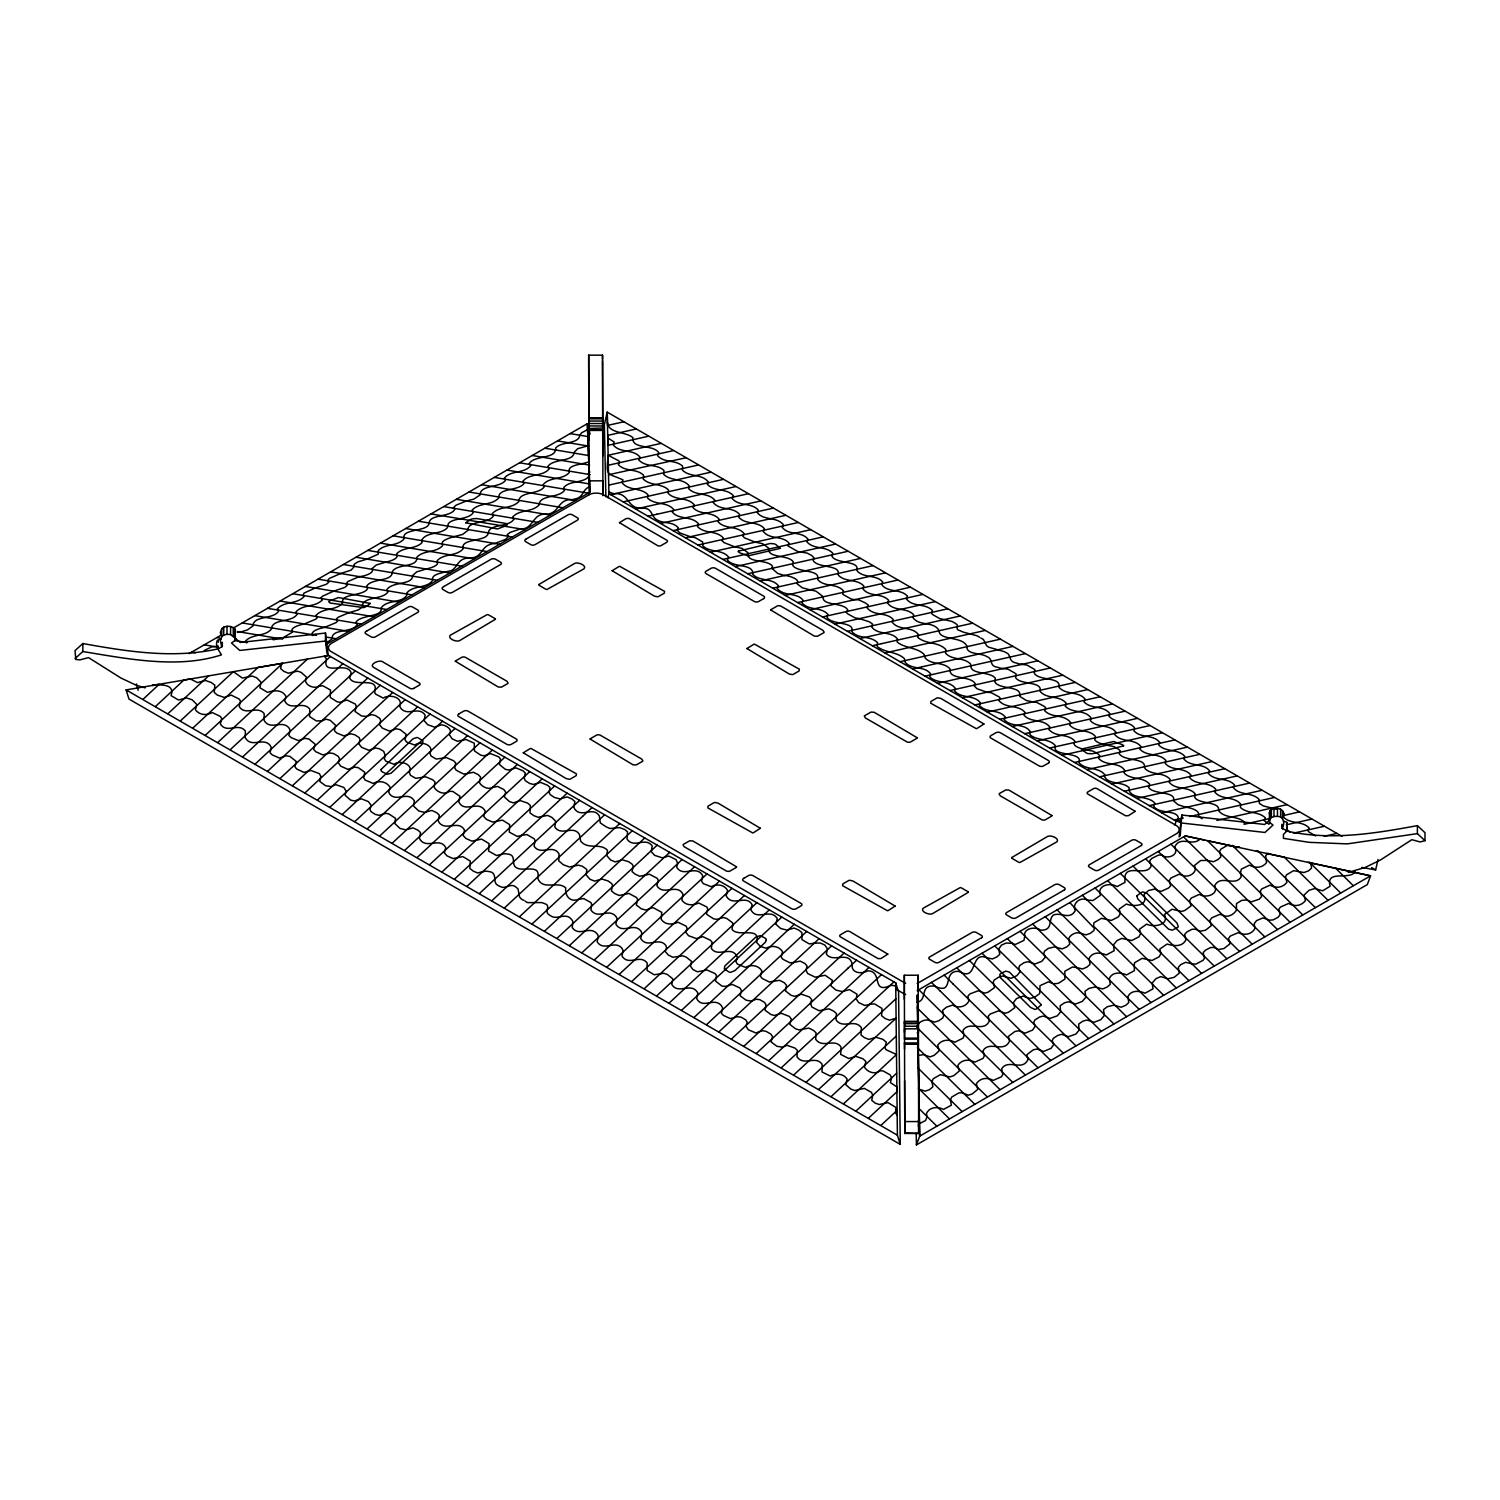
<?xml version="1.0" encoding="UTF-8"?>
<svg xmlns="http://www.w3.org/2000/svg" width="1500" height="1500" viewBox="0 0 1500 1500"><rect width="100%" height="100%" fill="white"/><g stroke="black" fill="none" stroke-linecap="round" stroke-linejoin="round"><path stroke-width="1.5" d="M588.956 417.769L588.956 421.05L602.812 421.05L602.794 417.75L588.956 417.769L589.144 494.738M602.794 417.75L602.812 430.331L588.975 430.35L588.938 427.369M904.331 999.281L904.331 975.244L918.188 975.225L918.356 1032.712L918.356 1021.331L904.519 1021.35L904.5 1032.394M904.538 1049.1L904.538 1042.369M918.394 1039.125L904.538 1039.144L904.538 1028.831L918.394 1028.831L918.638 1121.569L918.656 1133.438L904.8 1133.438L904.331 975.244M917.775 1027.388L918.244 1055.419L923.663 1054.65L930.037 1056.9L934.237 1055.306L939.113 1050.825L937.744 1045.144C941.981 1039.2 949.125 1039.275 954.881 1042.2L963.094 1038.112L964.012 1035.806L962.963 1030.481C969.581 1020.169 983.644 1032.994 989.25 1021.144L988.219 1016.25L990.281 1014L998.588 1010.831L1005.112 1013.212L1008.394 1012.312L1014.712 1007.794L1013.475 1002.506L1016.531 998.569L1023.131 996.094L1029.881 998.494L1034.644 997.256L1039.688 993.619L1040.044 985.669L1048.444 981.806L1053.413 983.775L1058.325 983.363L1064.925 979.087L1064.812 971.287L1072.444 966.994L1076.869 967.612M918.188 991.388L918.188 975.225M588.938 428.512L602.831 427.987M602.794 426.225L602.794 427.706M145.181 687.863L136.463 685.369L120.806 677.944L88.537 657.619L79.931 659.869L75.788 659.456L75.019 650.588L82.856 643.538C127.556 651.581 173.419 658.931 218.456 648.769M75 658.594L82.838 651.525L82.856 643.538M82.838 651.525C127.8 658.894 178.125 669.038 221.494 654.844C218.663 650.569 212.175 640.575 220.95 639.038M217.106 649.275L221.775 646.894L221.794 642.9M221.775 646.894L220.331 640.594L221.756 636.562L221.794 628.575C225.3 625.331 231.656 625.538 234.975 628.987L235.481 640.05L231.506 643.031L239.775 650.438L325.463 641.044L325.481 633.056L240.188 642.45L234.506 637.612M222.338 646.219L222.338 642.225M221.756 636.562L223.725 635.062L223.744 627.075M223.725 635.062L226.988 634.312L227.025 626.306M235.594 638.644L230.588 634.519L230.606 626.512M233.25 635.513L233.287 627.506M234.938 641.156L234.975 628.987M904.8 1133.438L904.612 1080.769M1180.2 835.988L1181.85 815.025L1264.65 824.475L1269.487 820.35M1181.831 823.031L1264.987 832.463L1273.031 825.056L1269.188 822.075L1269.75 811.013C1274.194 805.538 1286.194 808.706 1283.569 816.731M1269.712 823.162L1269.75 811.013M1269.094 820.669L1271.362 817.519L1271.4 809.531M1271.362 817.519L1273.969 816.544L1273.988 808.538M1348.256 872.4L1365.225 867.431L1380.431 860.006L1411.838 839.7L1420.181 841.95L1424.981 840.675L1417.388 833.625L1347.319 843.881L1309.219 842.344L1283.419 838.331L1283.438 834.412L1287.075 830.794L1281.938 828.244C1285.369 823.95 1283.888 816.262 1277.456 816.337L1277.475 808.331M1280.625 817.087L1280.644 809.1M1281.938 828.244L1281.956 824.25M1282.481 828.919L1282.5 824.925M1282.519 818.587L1282.537 810.6M1287 831.3L1286.85 822.319L1283.344 821.062M1287.075 830.794L1286.85 822.319M1417.388 833.625L1417.406 825.619C1374.019 833.644 1329.45 840.975 1285.725 830.794M1424.981 840.675L1425 832.688L1417.406 825.619M602.794 434.55L602.794 437.344L602.531 355.162L588.694 355.181L588.694 363.581M602.531 355.162L602.531 359.137M588.975 430.35L602.812 430.331M602.812 429.956L588.956 430.106M588.844 462.131L587.362 423.656L233.531 627.938M918.638 1124.419L918.581 1126.669L918.506 1119.919M235.612 630.637L234.956 633.15M325.856 644.625L589.875 492.206L588.938 465.019M1284.225 813.844L1283.213 815.625L1299.319 811.894M880.969 1125.356L897.131 1110.337L897.169 1115.494L895.631 1112.906L895.875 1107.431L888 1102.612L879.3 1104.525L875.119 1103.119L871.706 1100.231L872.794 1095.375L871.481 1092.412L864.394 1088.4L854.756 1090.5L850.706 1089.019L845.681 1084.575L847.163 1079.1C843.038 1073.194 835.913 1073.231 830.175 1076.006L822.038 1071.994L822.15 1064.344C815.662 1054.969 803.738 1066.556 797.025 1056.862L797.325 1050.375L795.056 1048.106L786.919 1045.256L782.644 1047.188L776.925 1046.306L771.075 1041.9L772.537 1036.556L770.794 1034.044L766.031 1031.325L762.581 1030.706L755.831 1032.938L748.369 1029.788L745.931 1026.15L747.263 1022.362L745.837 1019.925L741.094 1017.15L737.475 1016.681L730.444 1018.631L723.525 1015.463L721.388 1013.344L722.644 1007.981L721.312 1005.6C714.15 996.806 702.525 1009.631 696.694 998.588L697.837 993.019C691.481 981.337 678.15 995.288 671.775 984.356L672.844 978.9L667.463 974.55L663.919 973.275L654.131 974.756L647.062 970.444L647.175 963.038C640.031 953.681 628.8 966.431 622.013 956.138L623.062 950.662L622.163 948.562C615.112 939.394 603.844 952.106 597.131 941.756L598.35 936.319L597.45 934.312C590.194 924.675 579.3 937.556 572.231 927.562L572.794 922.106A6.431 4.631 -17.3 0 0 571.912 919.913C566.625 912.337 559.106 918.975 552.75 916.894A27.806 20.044 -17.3 0 1 548.775 914.55C544.05 911.737 551.494 905.381 544.538 903.619A16.706 12.037 -17.3 0 0 541.425 902.569L527.7 902.625A13.688 9.881 -17.3 0 1 525.281 901.2L525.094 901.05M591.45 906.262L591.581 904.65A6.431 4.631 -17.3 0 0 590.681 902.456L583.744 898.575L578.006 899.4M950.419 1100.006L951.675 1097.1L958.706 1092.975L961.744 1092.712L968.306 1095.206L972.225 1093.931L977.794 1089.338L976.369 1083.713C980.194 1077.788 987.581 1077.131 993.188 1080.431L1001.475 1076.737L1002.769 1074.356L1001.681 1068.769C1008.263 1058.4 1022.269 1071.862 1027.987 1059.525L1026.9 1054.688L1033.35 1049.775L1037.062 1049.044L1043.644 1051.444L1051.031 1048.369L1053.787 1044.469L1052.212 1040.756L1053.3 1038.337L1057.856 1035.375L1061.663 1034.325L1068.413 1036.706L1075.8 1034.1L1079.1 1030.219L1078.65 1024.069L1082.906 1021.106L1087.013 1020.037L1094.119 1022.269L1100.775 1019.7L1104.338 1015.556L1103.494 1009.613L1107.356 1006.725L1113.731 1005.188L1121.231 1007.212L1125.713 1005.319L1128.787 1002.581L1127.85 996.769C1131.056 989.812 1139.325 990.656 1145.044 993.206L1152.938 988.912L1152.3 982.913L1155.956 978.675L1160.644 976.613L1168.013 978.787L1174.256 977.288L1179.281 973.106L1178.287 967.35L1180.725 964.631L1185.638 962.288L1191.9 963.825M931.894 1081.744L933.244 1078.744L940.35 1074.675L949.913 1076.925L953.906 1075.575L959.306 1071L957.881 1065.356C961.819 1059.431 969.131 1058.962 974.794 1062.169L983.062 1058.381L984.263 1056.019L983.081 1050.675C989.494 1040.212 1003.8 1053.506 1009.481 1041.225L1008.394 1036.388L1014.919 1031.494L1018.594 1030.781L1025.175 1033.162L1032.562 1030.069L1035.281 1026.188L1033.706 1022.456L1034.831 1020.037L1039.406 1017.094L1043.194 1016.062L1049.944 1018.444L1057.312 1015.819L1060.594 1011.938L1060.144 1005.769L1064.438 1002.825L1068.525 1001.775L1075.631 1004.006L1082.288 1001.419L1085.831 997.275L1084.987 991.331L1088.85 988.462L1095.244 986.925L1102.725 988.95L1107.206 987.037L1110.281 984.319L1109.344 978.488C1112.531 971.55 1120.8 972.375 1126.519 974.925L1134.431 970.65L1134.244 966.394M1179.112 836.887L1181.85 815.025M913.144 616.631L913.05 617.419A6.431 2.475 12.9 0 0 913.95 618.844C920.756 626.081 933.862 621.375 938.944 630.413C939.15 641.025 961.856 635.719 966.919 646.106C965.756 655.012 981.263 652.65 986.981 656.663C993.825 659.025 988.406 666.262 997.931 667.331A6.431 2.475 12.9 0 0 1001.062 668.231L1003.162 668.55M205.312 735.281L282.731 663.263L281.644 663.45L280.613 668.663L283.856 671.362L288.356 673.219L293.7 671.869M1125.15 771.075C1119.806 761.344 1105.35 766.538 1098.562 758.212L1099.688 755.606L1098.037 753.919L1093.256 751.2L1086.225 749.85M706.519 911.962L706.856 914.456L713.569 918.806L716.944 919.35L723.506 917.475L726.881 918.544L732.675 922.913L732.712 925.163M607.969 497.794L608.925 493.631L607.238 412.144L1341.975 836.344M1175.044 825.206L1176 821.044L608.925 493.631L608.869 491.887L612.281 493.238A5.231 2.006 12.9 0 0 614.25 493.631C630.262 492.6 626.362 510.037 643.744 508.219C651.769 508.238 651.206 515.513 655.744 519.075C662.569 524.25 672.244 520.819 678.281 527.775L677.1 530.138L679.763 532.894L690.694 536.85M1361.85 867.413L1375.65 869.906L1378.031 859.519M917.194 1025.831C918.994 1021.294 925.725 1018.744 930.037 1020.581M737.062 958.706L737.306 957.075C731.869 944.775 717.975 958.069 711.375 948.469L712.069 942.15L710.288 940.163L702.881 936.675L696.319 938.569L688.481 935.681L685.669 932.081L687.169 928.538L686.194 926.194L678.075 922.238C672.319 924.694 665.4 925.237 661.2 919.35L661.763 912.356L653.587 907.875A4.519 3.263 -17.3 0 0 650.044 908.55L645.825 910.05L641.325 908.812L636.3 904.988L637.65 899.569L636.562 897.544L628.856 893.438L624.487 894.375M677.7 863.663L676.181 859.744L668.831 856.05L662.288 857.831L654.619 855.356L651.262 851.625L652.2 845.944C645.15 836.381 634.031 849.075 627.075 839.119L627.488 831.825L624.731 829.481L619.444 827.587L609.919 828.506L606.337 826.95L600.3 822.956L599.306 815.944C593.081 805.781 581.55 818.456 574.706 809.062L573.806 807.038L574.913 801.581L572.1 799.069L567.263 796.912L559.95 798.9L554.231 797.381L550.237 794.663L549.15 792.506L549.975 787.425L547.406 785.175L540.45 782.381L533.531 784.425L529.688 783.506L525.337 780.694L524.25 778.387L525.262 772.969L523.088 770.85L516.019 767.888L508.969 769.988L505.388 769.369L499.35 764.419L500.475 758.925L498.675 756.844L490.65 753.638L483.825 755.887L480.694 755.119L474.431 750.919L474.262 743.194L465.994 739.481L457.369 741.262L452.062 738.75L449.25 734.531C453.356 729.525 446.288 725.306 441.525 724.819L434.587 727.144L427.725 724.725L424.069 720.619L425.138 715.05C418.312 705.487 407.531 717.075 400.575 707.944L399.731 706.125C403.481 697.125 389.231 693.844 383.25 698.1L375.431 693.994L374.625 691.894C379.65 675.656 354.15 688.162 349.669 678L351.112 672.712C346.762 660.994 322.481 676.238 326.288 659.888A5.231 3.769 -17.3 0 0 326.137 658.425L324.3 656.194L328.631 655.462L895.706 982.856L898.575 992.025L900.262 1144.369L128.981 699.075L126.113 689.906L328.631 655.462M1030.669 732.337C1025.456 722.644 1010.925 727.819 1004.156 719.569L1005.262 716.944C998.606 708.806 986.344 713.4 979.369 705.394L980.381 702.788C974.044 694.387 961.613 698.944 954.656 691.031L955.481 688.556C949.144 679.763 936.825 684.263 929.719 676.763L930.825 674.156C924.675 665.456 912.169 670.219 905.325 662.531L904.331 658.538C896.587 651.469 885.094 652.969 877.144 646.462L877.556 642.694C870.562 635.456 859.5 639.319 852.431 632.269L851.925 630.956C854.738 621.337 830.531 625.125 826.875 617.025L827.981 614.438C821.062 606.487 808.819 611.006 801.919 602.812L803.062 600.188C796.406 591.881 783.694 596.85 777.075 588.263L778.481 585.769C771.656 577.463 759.412 581.887 752.531 574.05L752.944 573.056C751.706 563.212 732.956 568.031 727.35 559.8L728.812 557.269C722.081 548.831 710.081 553.069 702.75 545.756L702.675 541.969L695.381 537.731L690.881 536.794M385.256 755.775L383.719 751.331L379.425 748.8L375.656 748.013L368.756 750.262L361.688 747.356L358.725 743.7L360.056 739.969L359.175 737.606L354.731 734.719L350.869 733.837L343.762 735.881L336.788 732.994L334.369 730.669L335.644 725.306L330.169 720.281L326.119 719.194L321.844 720.788M329.925 807.225L405.881 736.575L406.069 734.212L400.125 729.619L396.337 728.794L389.438 731.062L382.387 728.175L379.369 724.519L380.7 720.769L379.838 718.425L375.413 715.538L371.569 714.637L366.619 716.438L361.537 715.969L355.05 711.487L356.288 706.125L355.181 703.95L346.837 699.994L339.975 702.319L337.087 701.775L330.244 697.406L330.506 690.019L322.631 685.669L318.394 686.475M1307.981 862.294L1370.569 875.85L1367.288 884.606L916.406 1144.931L919.688 1136.156L917.25 995.306M810.544 1003.05L811.725 1006.95L819.131 1010.756L828.919 1008.844L833.681 1011.112L836.438 1013.494L836.1 1020.019C842.85 1029.394 854.681 1018.35 861.394 1027.706L861 1035L864.637 1037.794L868.913 1039.388L876.112 1037.288L882.881 1039.331L886.294 1042.163L884.944 1047.769L885.938 1049.625L896.512 1054.537L843.581 1103.775M760.763 974.213L760.538 976.462L762.263 978.488L769.256 981.994L779.587 980.325L784.462 982.819L786.506 985.369L785.475 990.9L790.931 995.194L794.587 996.356L801.413 994.2L809.344 996.938L811.744 999.562L810.619 1002.975M405.825 736.65L404.944 739.688L406.594 742.013L414.825 745.106C420.094 740.344 434.887 745.2 429.881 753.094L431.1 756.056L436.106 759.019L443.269 758.119M732.675 925.2L732.019 929.25C737.7 937.95 761.175 925.519 756.6 942.431L760.369 946.462L766.106 948.206C771.656 945.15 779.062 945.9 782.569 951.788L781.181 957.225L782.869 959.25L789.862 962.775L793.462 962.569M385.2 755.831L384.281 758.869L385.894 761.194L394.125 764.325C399.45 759.544 414.113 764.4 409.237 772.294L410.456 775.275L415.631 778.312L422.644 777.319M737.006 958.744L735.956 961.669L737.362 964.05L745.481 967.406C751.013 964.312 758.456 965.138 761.925 971.006L760.8 974.175M677.681 863.681L676.65 867.056C682.969 878.175 696.225 864.113 702.712 875.662L701.569 881.175L703.219 883.594L711.206 886.725C716.719 883.669 724.2 884.456 727.556 890.4L726.15 895.8C732.544 907.688 745.913 893.831 752.1 904.669L750.9 909.788C756.9 921.45 770.662 907.631 777.281 918.656L775.8 924.15L780.619 928.481L786.938 930.112L794.081 928.05L798.787 930.094L801.881 932.55L801.956 939.619L809.25 943.894L813.75 943.369M706.575 911.906L707.831 909.3L706.838 906.975L698.719 903.038C692.962 905.494 686.044 905.981 681.844 900.112L682.969 894.319C677.137 882.806 663.469 896.419 656.906 885.712L658.294 880.331L657.15 878.288L649.462 874.237L645.15 875.156M221.794 628.575L220.35 632.587L221.7 636.694M217.312 640.294L218.475 642.263M771.9 568.369L777.75 573.469L784.538 575.513M1104.431 775.556L1104.9 774.881C1098.581 766.575 1086.581 770.55 1079.494 763.275L1079.025 761.981C1082.963 751.631 1051.331 756.431 1055.381 746.381L1055.1 745.312C1048.388 738.094 1037.606 741.038 1030.369 735.019L1029.469 733.519L1030.65 732.356M897.337 640.125L897.825 639.394C891.487 630.544 877.856 635.7 871.406 626.625L872.587 624.113L869.569 621.919L859.575 618.619M591.356 906.413L590.981 910.069C598.031 920.119 608.925 907.238 616.2 916.819L617.119 918.825L615.881 924.281C622.575 934.669 633.844 921.956 640.913 931.069L641.85 933.169L640.763 938.644C647.512 948.994 658.744 936.262 665.906 945.544L666.581 947.831L665.119 951.319L668.269 954.994L672.825 957.263L682.65 955.819L686.156 957.056L691.594 961.406L690.469 966.15L692.944 969.544L697.425 971.794L704.456 970.444A4.856 3.506 -17.3 0 1 707.006 970.013L714.881 973.481L716.569 975.506L715.462 981.038L721.856 986.025L725.269 986.456L732.356 984.431L739.969 988.031L741.413 990.431L740.138 995.812L746.062 1000.162L751.35 1001.119L756.112 999.244L759.675 999.619L764.456 1002.338L766.013 1004.794L765.094 1010.269L771.038 1014.562L774.469 1015.481L781.219 1013.25L789.394 1016.456L791.287 1018.988L789.806 1024.331L795.45 1028.737L798.919 1029.9L808.837 1028.081L813.619 1030.519L816.038 1032.806L815.7 1039.294C822.375 1048.988 834.637 1037.644 841.013 1047.037L840.675 1054.388L848.738 1058.531L855.806 1056.356L862.894 1058.756L865.875 1061.494L864.431 1067.025C867.525 1072.369 875.006 1074.731 880.087 1070.812L882.956 1070.888L890.138 1074.844L891.562 1077.919L890.4 1082.606L896.869 1086.881L896.925 1091.756L868.519 1118.175M1104.225 775.594C1107.113 785.138 1122.9 780.956 1129.2 787.894L1129.031 790.2M897.3 640.125L897.15 642.038C904.969 648.469 916.35 647.137 923.944 654.188L925.181 658.031C931.856 665.269 943.05 661.519 949.856 668.681L950.156 669.919C949.144 680.044 971.456 675.281 975.469 684.206L973.837 685.594L977.081 688.762L986.888 692.231M1198.444 814.556L1198.95 816.619L1202.175 818.738M668.475 491.625L668.513 489.975C661.462 482.962 650.288 486.056 643.219 479.044L643.631 475.275C636.506 468.206 625.275 472.125 618.337 464.625L619.669 462.019L618.694 460.763L608.119 455.287L661.05 443.4M647.663 496.369L647.606 498.056C654.9 505.5 666.919 501.262 673.744 509.625L672.263 512.1C679.294 520.163 691.519 515.606 698.531 523.8L697.481 526.481C704.4 534.281 716.625 529.913 723.45 538.219L722.062 540.75L724.05 542.606L734.625 546.788M783.169 525.862L783.225 524.513C776.325 516.375 763.95 520.931 757.369 512.737L758.269 510.075C751.181 502.087 738.825 506.775 732.094 498.356L733.556 495.9C726.506 487.762 714.487 492.094 707.306 484.312L708.356 482.063C702 473.494 689.644 477.45 682.481 470.156L682.594 466.125C675.394 459.394 664.181 463.331 657.469 455.55L658.95 453.038C654.056 444.262 633 449.4 632.831 438.9L632.925 437.681C625.425 431.25 608.756 433.856 607.444 422.681L607.238 412.144L604.369 424.613L605.869 496.8M668.306 491.737L668.194 493.369C675.469 500.887 687.506 496.613 694.369 504.938L692.888 507.431C699.881 515.531 712.163 510.956 719.156 519.15L718.125 521.812C725.006 529.65 737.269 525.262 744.075 533.569L742.706 536.081L744.637 537.938L755.25 542.156M1125.094 771.094L1123.931 772.219L1124.794 773.7C1131.975 780.075 1142.887 776.569 1149.581 784.087L1149.281 785.625M1355.119 871.95C1348.856 880.65 1325.606 869.288 1330.125 886.219L1322.662 890.794L1314.712 888.544L1309.013 890.306L1304.006 895.106L1305.469 900.544C1301.306 906.019 1294.2 907.013 1288.688 903.413L1280.419 907.087L1278.862 909.169L1280.081 914.794L1277.981 917.325L1273.181 919.875L1269.788 920.194L1262.944 917.944L1256.625 920.569L1254.188 923.644L1254.9 928.538C1251.637 934.669 1243.969 935.681 1238.325 932.606L1230.375 936.038L1228.462 938.531L1229.569 941.587M756.375 1053.413L848.081 968.138M367.781 678.075L267.619 771.244M405.881 736.575L430.087 714.038M143.025 699.3L159.188 684.281L152.325 685.444C159.713 684.487 175.481 683.625 171.056 695.625L178.519 700.031L186.469 697.913L192.225 699.825L196.838 704.531L195.394 709.819C199.763 715.331 206.662 715.613 212.306 712.556L220.406 716.456L221.681 718.444L220.388 723.956C226.688 734.138 238.331 722.156 245.344 730.988L245.25 737.625C251.231 748.556 262.894 736.856 270.056 745.256L271.312 747.562L270.038 752.775L272.269 754.931L279.469 758.062L286.219 755.775L289.95 756.431L296.306 761.494L294.919 766.838L296.812 769.05L303.956 772.388L310.969 770.475L319.312 773.644L320.794 776.119L319.856 781.556L325.669 785.756L331.294 786.581L335.812 784.631L343.837 787.444L346.256 791.381L344.962 795.112L350.587 800.119L354.337 800.925L361.444 798.825L368.438 801.619L371.25 805.519L369.881 809.212L370.856 811.519L375.169 814.369L379.05 815.344L386.025 813.319L388.988 813.994L395.569 818.344L394.762 823.481L399.975 828.413L405.619 829.819L413.081 827.888L417.938 830.175L420.562 832.612L419.4 838.125L420.487 840.206C427.481 848.812 440.119 836.944 445.781 847.688L444.356 852.9L447.019 855.862L453.038 858.562L462.844 856.594L470.269 861.038L469.838 868.481L473.419 871.219L477.694 872.981L483.263 871.481M155.475 706.5L183.881 680.081L190.35 678.975L197.531 682.575L205.369 680.456L211.237 682.5L214.819 685.144L214.256 692.494L217.369 695.081L224.288 697.425L231.281 695.119L239.306 699.131L240.469 701.081L239.231 706.631C245.606 716.325 257.288 704.944 264.188 713.625L264.056 720.3C270.206 731.062 281.831 719.306 288.975 727.931L290.081 730.2L288.863 735.431L291.225 737.625L298.387 740.606L305.138 738.319L308.944 739.069L315.094 744.131L313.725 749.475L315.75 751.706L322.838 754.931L329.869 753L333.506 753.525L338.231 756.3L339.562 758.756L338.194 762.581L340.688 766.125L347.85 769.331L354.694 767.156L358.219 767.625L364.762 772.219L363.731 777.731L365.119 780.056L373.219 783.45C378.731 780.225 386.194 781.369 389.85 786.9A4.856 3.506 -17.3 0 1 389.85 788.812L388.65 791.812L389.7 794.138C396.788 802.463 407.812 790.462 414.375 800.925L413.531 806.044L418.819 810.994L424.444 812.362L431.925 810.45L436.8 812.775L439.35 815.194L438.169 820.688L439.294 822.788C446.288 831.319 458.925 819.469 464.55 830.25L463.144 835.462L465.787 838.406L471.844 841.125L481.65 839.138L489.056 843.6L488.625 851.044L496.519 855.525L501.3 854.419M167.944 713.7L208.613 675.881M180.412 720.9L233.344 671.663L242.344 678.056L252.15 676.05L256.725 677.812L261.019 682.163L259.913 687.769L267.562 692.4C273.844 690.131 282.338 689.4 286.031 696.506L284.681 700.875C290.231 711.731 302.925 700.312 309.788 709.125L309.544 716.55L316.312 720.938L321.788 720.862M192.844 728.081L258 667.481L281.644 663.45M217.781 742.481L307.481 659.062M230.269 749.681L330.394 656.494M242.719 756.863L342.863 663.694M255.15 764.044L355.331 670.875M280.087 778.444L380.25 685.275M292.538 785.625L392.719 692.456M305.006 792.825L405.169 699.656M317.456 800.006L417.638 706.856M342.375 814.406L442.538 721.238M354.825 821.587L455.025 728.438M367.294 828.787L467.475 735.619M379.725 835.969L479.925 742.819M392.231 843.188L492.375 750M404.681 850.369L504.862 757.219M417.131 857.569L517.312 764.4M429.581 864.75L529.744 771.581M442.031 871.931L542.231 778.781M454.5 879.131L554.663 785.962M466.969 886.331L558 801.675M558.244 801.45L567.15 793.181M479.419 893.531L570.431 808.875M570.694 808.65L579.6 800.363M491.887 900.731L582.881 816.094M583.181 815.812L592.069 807.562M504.431 907.969L604.612 814.8M519.562 916.688L619.725 823.538M532.106 923.944L623.1 839.306M623.4 839.025L632.269 830.775M544.575 931.144L635.588 846.487M635.831 846.244L644.738 837.975M557.025 938.325L648.056 853.669M648.281 853.444L657.188 845.156M569.494 945.525L669.675 852.375M581.962 952.725L682.106 859.556M594.412 959.906L694.594 866.756M606.863 967.106L707.025 873.938M619.312 974.288L719.475 881.119M631.763 981.488L731.962 888.319M644.25 988.687L744.412 895.519M656.7 995.869L756.863 902.7M669.169 1003.069L769.312 909.881M681.619 1010.269L781.8 917.1M694.05 1017.45L794.25 924.281M706.538 1024.65L806.7 931.481M718.987 1031.831L819.169 938.663M731.456 1039.031L831.619 945.862M743.906 1046.213L844.087 953.062M847.594 968.588L856.556 960.262M768.825 1060.612L869.006 967.444M781.275 1067.794L881.456 974.644M793.725 1074.994L893.944 981.844M806.194 1082.194L895.894 998.775M818.681 1089.394L896.1 1018.219L889.444 1020.169L885.094 1018.481L881.587 1015.706L882 1008.431L874.594 1003.894L869.812 1004.306M831.131 1096.594L896.306 1035.994M917.269 1032.919L918.787 1029.994L917.794 1027.8A8.831 6.506 20.5 0 1 917.55 1027.35L917.269 1026.637M856.05 1110.975L896.719 1073.138M1128.994 790.219C1132.444 799.538 1148.775 795.375 1154.963 803.362L1153.519 805.781C1157.7 814.819 1179.15 808.913 1178.344 819.319A5.231 2.006 12.9 0 0 1178.494 820.125L1180.331 821.831L1176 821.044L1180.612 821.869M771.956 568.369L772.612 566.381C767.737 558.919 745.65 563.55 748.031 552.731L741.994 548.381L734.7 546.769M913.312 616.538L913.65 614.7C906.413 607.05 893.944 611.756 887.512 602.981L888.75 600.413C881.681 592.556 869.119 597.356 862.781 588.656L863.869 586.05C856.987 578.606 845.869 582.506 838.725 575.588L838.05 574.181C841.144 564.506 816.581 568.312 813.038 560.194L814.163 557.981L811.688 555.506L807.206 553.106L800.175 551.925A4.856 1.856 12.9 0 1 797.625 551.456L788.062 545.962L789.169 543.3C782.475 535.031 769.65 540.056 763.219 531.3L764.494 528.787C757.612 520.594 745.256 525.131 738.619 517.013L739.538 514.35C732.45 506.325 720.15 510.975 713.344 502.631L714.825 500.194C707.812 492 695.812 496.294 688.594 488.587L689.569 486.319C683.231 477.731 670.781 481.613 663.619 474.281L663.956 470.456C656.775 463.612 645.562 467.55 638.756 459.862L640.181 457.312C633.15 448.612 620.419 453.562 613.237 444.975L614.231 441.994L607.762 437.981L607.706 435.375L636.112 429M1268.287 853.256L1265.625 855.694L1266.544 862.631C1262.044 868.2 1255.125 868.331 1249.463 865.163L1241.306 869.175L1240.425 873.206M589.969 471.975L588.394 473.381L589.256 474.713A8.831 3.094 -14.6 0 1 589.5 474.844C585.994 484.05 568.5 479.587 563.381 488.288L564.431 490.5C558.488 498.281 539.25 494.681 539.156 504.938C531.712 512.663 520.087 509.044 512.681 516.956L512.681 518.175M1198.481 814.538C1199.906 810.431 1189.706 807.581 1186.275 807.3M783.15 525.881L781.987 527.044C788.362 535.856 801.188 530.85 807.919 539.044L806.794 541.688C813.638 549.956 825.9 545.456 832.856 553.35L831.788 555.956C835.256 564.113 859.856 560.288 856.819 569.944L857.456 571.331C864.581 578.306 875.719 574.387 882.619 581.812L881.569 584.438C887.869 593.137 900.431 588.337 907.5 596.175L906.281 598.744C912.694 607.556 925.163 602.85 932.4 610.462L931.838 613.2A6.431 2.475 12.9 0 0 932.719 614.625L939.675 618.544L951.881 621.413A27.806 10.669 12.9 0 1 955.856 623.719C959.869 625.613 954 629.494 960.094 630.675A16.706 6.412 12.9 0 0 963.206 632.081L976.931 635.756A13.688 5.25 12.9 0 1 979.35 637.163L979.537 637.294M647.7 496.369L647.925 494.681C640.8 487.219 628.312 491.025 622.031 482.681L623.044 479.981C607.519 472.462 605.831 477.994 608.137 455.719M1149.244 785.644L1148.344 786.619C1151.306 795.169 1176.806 790.538 1173.431 800.794L1178.138 804.769L1186.237 807.319M624.45 894.412L619.031 895.481L614.438 893.381L611.381 890.775L612.581 885.469L611.625 883.5L608.044 880.931L601.875 879.056L594.581 881.119L589.913 879.225L586.125 874.856L586.856 869.513L582.413 866.269L578.419 865.144L569.288 866.981L563.231 864.675L558.769 860.906L559.05 853.969C552.938 843.525 540.731 856.125 534.075 846.206L535.106 840.525L534.131 838.762L526.95 834.6L521.869 835.275M189.056 653.625L221.4 634.95M917.175 990.675L1185.225 835.913L1370.569 875.831L919.688 1136.156L918.825 1092.338M589.462 461.344C584.1 464.662 567.394 464.231 569.231 471.488L569.306 472.481C562.219 480.469 549.544 476.381 543.038 484.856L544.087 487.087C538.181 494.887 518.925 491.25 518.831 501.506C511.575 509.212 499.631 505.725 492.337 513.544L493.575 515.681C488.663 524.513 467.606 519.844 467.925 530.325L462.6 534.469L454.106 536.625M204.225 650.531L211.556 646.95L218.362 646.087M326.363 642.863L331.837 639.131A5.4 1.894 -14.6 0 0 332.062 638.137C332.269 628.294 352.706 633.225 357.262 624.45L356.644 623.306M318.356 686.494C313.275 689.344 302.006 683.831 306.694 677.344L301.219 672.431L297.919 671.213L293.756 671.812M413.55 688.481L419.419 685.087A2.7 1.556 0 0 0 419.55 683.156L383.269 662.194C380.25 658.837 368.306 664.387 373.612 667.406L410.194 688.5A2.7 1.556 0 0 0 413.55 688.481M645.056 875.25L639.675 876.244L635.062 874.106L632.044 871.538L633.225 866.213L632.231 864.244L628.631 861.694L622.481 859.856L615.206 861.881L610.538 859.95L606.788 855.619L607.481 850.312C600.225 842.438 587.663 850.2 580.688 841.069L579.45 834.487C573.225 824.513 561.337 836.812 554.775 827.006L555.75 821.344L551.887 817.388L547.65 815.419L538.05 817.256L533.906 815.7L529.988 812.925L530.381 805.481L527.55 803.062L520.219 800.606L513.394 802.856L509.4 801.544L504.262 796.8L505.744 792.112L503.831 789.525L497.625 786.45L492.562 787.425M869.606 1004.419L864.806 1005.487L858.675 1002.581L856.275 999.075L857.025 994.2L849.431 989.606L842.175 991.556L835.988 990.112L830.887 985.744L832.369 980.306L825.169 975.281L815.194 977.156L807.712 973.575L805.931 970.069L807.15 966.131L805.069 963.581L800.194 961.106L793.519 962.531M521.831 835.312L517.35 836.475L509.306 832.125L509.7 824.663L502.481 820.125L492.656 822.056L486.394 819.375L483.694 816.45L484.706 813.094A4.519 3.263 -17.3 0 0 484.781 810.413C478.106 799.856 464.569 813.675 458.738 801.806L459.975 796.331L452.85 791.456L449.513 791.325C444.431 795.244 437.006 792.244 434.062 787.144L435.019 782.025L432.787 779.831L425.625 776.775L422.681 777.263M467.044 773.606L473.531 772.275L478.387 774.75L480.637 777.131L479.4 782.606C481.856 786.712 487.913 789.956 492.525 787.463M502.031 854.006L503.569 853.837A6.431 4.631 -17.3 0 1 506.7 853.95C517.575 854.419 510.469 864.056 516.206 867.6C522.919 872.306 541.256 863.137 537.712 878.1C542.55 891.244 557.737 880.2 565.763 887.944C564.656 894.15 568.913 902.025 577.087 899.812M482.775 871.725L484.781 871.312A6.431 4.631 -17.3 0 1 487.913 871.425C497.756 871.969 492.863 880.181 496.425 884.363A27.806 20.044 -17.3 0 0 500.437 886.65C505.669 889.5 510.938 882.506 515.944 887.1A16.706 12.037 -17.3 0 1 518.062 889.069L519.562 896.981L521.194 898.875A13.688 9.881 -17.3 0 0 523.65 900.262L523.894 900.356M588.3 429.225L581.569 432.825L579.862 435.206C578.494 444.544 561.394 441.131 555.694 447.994L555.619 449.175C555.131 459.225 534.394 455.138 529.256 463.538L530.681 465.787C523.669 474 511.031 469.856 504.281 478.219L505.369 480.544C499.35 488.25 480.037 484.594 480.15 494.887L473.7 499.181L466.369 500.981M813.938 943.181L820.294 943.013L824.85 945.056L827.531 948.881L826.35 953.944C832.519 963.544 849.281 950.119 852.225 964.312C850.688 973.237 861.75 974.381 867.544 970.875C883.312 970.706 870.9 994.35 890.381 985.575A5.231 3.769 -17.3 0 1 892.35 985.331L895.763 986.119L895.706 982.856L897.394 1135.2L900.262 1144.369M443.325 758.081L446.325 757.594L453.469 760.688L455.7 762.844L454.725 767.962L456.244 770.25L463.575 774L466.969 773.663M918.844 1123.856L925.481 1120.612L927.188 1116.694L926.344 1113.862C929.25 1106.794 937.594 1106.344 943.556 1109.419L951.356 1105.181L950.419 1100.044M273.206 639.806L282.919 637.875L292.35 632.194C288.975 627.431 300.975 624.619 304.312 623.925M1239.469 846.956L1236.525 847.575L1232.531 846.094A8.831 6.506 20.5 0 0 1232.006 845.794L1227.262 845.456L1220.962 849.094L1219.706 851.1L1220.85 856.819L1218.206 859.444L1213.444 861.731L1207.406 860.419M656.55 514.35L748.256 493.744M1136.85 798.431L1237.013 775.931M1162.256 732.769L1062.094 755.269M623.663 421.819L607.5 425.438L607.444 422.681M648.581 436.2L607.913 445.331L607.762 437.981M608.325 465.225L673.5 450.581M685.95 457.781L608.531 474.731M608.738 485.119L698.438 464.981M610.688 494.662L710.906 472.181M623.156 501.863L723.356 479.363M635.625 509.062L735.806 486.562M648.075 516.244L657.038 514.237M660.544 523.444L760.725 500.944M673.013 530.644L773.175 508.144M685.462 537.825L785.644 515.325M697.931 545.025L798.094 522.525M710.381 552.225L810.581 529.725M722.831 559.406L823.013 536.906M735.319 566.606L835.462 544.087M747.769 573.806L847.931 551.287M760.219 580.988L860.363 558.469M772.669 588.188L872.869 565.688M785.156 595.388L885.319 572.869M797.606 602.569L897.769 580.069M810.037 609.75L910.219 587.25M822.525 616.95L922.669 594.45M834.956 624.131L935.138 601.631M847.444 631.35L947.606 608.831M859.894 638.531L960.056 616.031M872.362 645.731L881.231 643.744M881.531 643.669L972.525 623.231M884.906 652.969L985.069 630.469M900.019 661.706L1000.2 639.206M912.562 668.944L921.45 666.956M921.75 666.881L1012.744 646.444M925.031 676.144L1025.212 653.644M937.481 683.325L1037.662 660.825M949.969 690.544L1050.131 668.025M962.4 697.725L1062.6 675.225M974.888 704.925L1075.05 682.425M987.319 712.106L1087.5 689.606M999.769 719.288L1099.95 696.806M1012.256 726.506L1112.4 703.987M1024.706 733.688L1124.906 711.206M1037.156 740.887L1137.338 718.387M1049.606 748.069L1149.806 725.588M1074.544 762.469L1174.688 739.95M1086.994 769.65L1187.175 747.15M1099.463 776.85L1199.625 754.35M1111.912 784.05L1212.094 761.531M1124.381 791.231L1224.544 768.731M1149.3 805.613L1249.463 783.113M1161.75 812.812L1261.912 790.312M1174.237 820.012L1183.312 817.987M1189.688 816.525L1274.362 797.494M1216.931 820.406L1286.85 804.694M1268.925 818.719L1244.062 824.306L1244.719 822.413C1237.481 815.138 1225.2 819.038 1218.6 810.712C1220.475 801.038 1199.513 804.525 1194.844 797.587L1195.088 793.688C1187.944 785.756 1175.531 790.519 1168.988 781.987L1170.244 779.475C1163.569 771.919 1152.656 775.425 1145.456 769.087L1144.575 767.587C1146.094 757.219 1123.763 761.644 1119.206 753.6L1120.35 750.994L1118.737 749.325L1113.994 746.606L1106.869 745.219M1286.306 824.812L1311.787 819.094M1293.337 833.212L1324.219 826.275M1324.106 836.287L1336.688 833.475M466.294 500.981L456.038 505.181L453.263 507.881L454.838 509.175C450.525 517.931 428.512 513.694 429.15 523.762L428.4 525.112C424.369 531.413 401.438 529.181 404.137 538.256L403.556 539.513C396.431 546.544 385.312 543.45 378.263 550.5L378.263 554.156L367.219 559.087M426.244 569.006C429.6 568.275 439.988 565.594 437.194 561.525L437.344 560.438C444.375 553.369 455.475 556.444 462.6 549.469L463.256 548.175C460.425 539.119 483.375 541.294 487.406 535.106L488.269 533.738C488.081 523.275 508.931 527.869 513.919 519.131L512.719 518.194M588.3 445.725L577.65 448.706L574.181 452.325C573.413 462.375 552.938 458.212 547.744 466.688L549.169 468.938C542.137 477.094 529.481 472.969 522.788 481.369L523.969 483.544C517.987 491.363 498.075 487.575 498.656 498.019C491.456 505.8 479.531 502.294 472.2 510.037L473.344 512.288C469.031 521.025 447 516.806 447.656 526.875L446.906 528.244C440.081 534.881 425.794 531.619 421.575 540.581M349.144 612.619L358.444 609.9L363 606.638L362.25 605.381M315.113 588.056L303.956 593.119L303.15 595.462M333.619 591.169L322.481 596.213L321.094 597.656L322.369 599.888C315.094 607.65 302.944 603.956 295.781 612.056L297.113 614.231C291.844 622.95 271.988 618.188 271.388 629.119C264.769 636.938 252.375 633.544 245.494 641.119L246.581 642.656M304.35 623.944L315.769 619.181L317.362 617.55L316.05 615.375C323.269 607.425 335.438 610.969 342.656 603.225C339.862 593.1 363.544 596.344 367.538 588.694L366.544 586.275C371.719 577.837 392.531 582 392.25 572.062L392.869 570.806C398.006 563.888 416.925 567.3 416.85 558.113L417 557.025C424.012 549.975 435.094 553.069 442.238 546.075L442.913 544.781C438.919 540.844 450.881 537.581 454.069 536.625M385.725 562.2C388.875 561.487 399.45 558.787 396.619 554.719L396.769 553.612C403.819 546.562 414.938 549.637 422.062 542.625L421.744 540.694M340.669 573.506L329.288 578.475L327.6 580.613L328.762 582.263L326.325 584.288L315.15 588.056M359.175 576.619L347.812 581.569L346.106 583.725L347.269 585.356L344.869 587.381L333.656 591.169M494.587 543.581L505.575 539.4L508.331 536.7L507.244 534.525L510.169 532.388L520.425 528.9M237.263 632.381L240.563 632.1M349.088 612.619L338.438 617.137L336.412 618.787L337.706 620.944L336.131 622.575L324.75 627.337M1003.331 668.55L1008.112 669.244L1016.006 673.762L1015.575 677.606C1020.131 685.031 1041.731 681.131 1040.25 690.562L1040.081 691.331C1046.85 699.6 1059.9 694.894 1066.444 703.538L1065.281 706.144C1072.331 713.738 1084.706 709.163 1091.1 717.994L1090.256 720.487C1097.156 728.475 1109.737 723.75 1115.981 732.281L1114.781 733.556A4.856 1.856 12.9 0 0 1114.781 734.569C1121.587 742.894 1134.263 738.206 1140.9 746.494L1139.869 749.156C1146.975 756.844 1158.844 752.569 1165.95 760.481L1165.069 763.144C1171.556 771.45 1184.137 766.725 1190.906 775.05L1189.537 777.525C1196.306 785.85 1208.644 781.106 1215.769 789.244L1214.55 791.7C1220.962 800.363 1233.694 795.825 1240.575 803.981L1240.444 807.506C1247.531 814.125 1258.575 810.881 1265.4 817.969L1264.163 820.594L1269 824.288M240.581 632.081L247.519 629.869L252.863 626.025C253.444 615.094 273.3 619.819 278.606 611.138L277.256 608.962C284.419 600.844 296.55 604.538 303.863 596.812L303.169 595.462M1277.025 809.306L1263.337 805.95L1259.287 803.362L1259.381 799.856C1252.556 791.606 1239.825 796.144 1233.319 787.519L1234.594 785.1C1227.506 776.906 1215.169 781.631 1208.325 773.362L1209.712 770.887C1202.963 762.525 1190.4 767.212 1183.838 758.962L1184.775 756.319C1177.688 748.369 1165.837 752.606 1158.675 744.994L1159.669 742.331C1153.2 734.025 1140.863 738.638 1133.869 730.763L1134.75 728.1C1128.506 719.644 1116 724.2 1109.062 716.287L1109.869 713.775C1103.512 704.944 1091.138 709.519 1084.069 701.944L1085.231 699.338C1078.706 690.675 1065.638 695.381 1058.85 687.112L1059 686.362C1060.65 676.987 1038.844 680.756 1034.362 673.406L1034.794 669.562L1026.938 665.044L1021.369 664.331M426.206 569.006L416.85 571.8L412.613 575.475C413.025 585.375 391.931 581.269 386.887 589.688L387.863 592.125C382.219 599.794 364.838 596.25 362.213 605.381M494.4 543.544L493.744 543.581A3.956 1.387 -14.6 0 0 491.344 544.087C480.413 546.544 482.625 558.319 469.406 557.944C457.838 558.113 458.119 566.362 451.988 570.281C446.831 572.4 430.387 573.3 432.825 579.956C427.481 588.862 413.644 584.794 406.931 592.819A3.956 1.387 -14.6 0 0 406.913 593.719L407.156 593.906M367.106 559.087L357.712 561.919L354.113 564.319L354.375 566.344M385.613 562.2L376.219 565.012L372.037 568.669C375.225 573.281 363.075 576.544 359.213 576.6M1273.969 816.544L1277.456 816.337M340.706 573.506L351.112 570.112L354.413 566.362M520.519 528.9C533.381 529.688 532.669 513.206 545.419 514.256M324.694 627.356C321.337 628.013 309.319 630.844 312.712 635.588M1021.856 664.331L1019.85 664.012A6.431 2.475 12.9 0 1 1016.719 663.113C1009.256 662.062 1010.869 657.131 1008.206 653.925A27.806 10.669 12.9 0 0 1004.194 651.619L988.687 647.194A16.706 6.412 12.9 0 1 986.569 645.562L983.438 639.506A13.688 5.25 12.9 0 0 980.981 638.1L980.737 637.987M545.513 514.256C559.8 514.163 557.25 498.769 571.856 499.706A5.4 1.894 -14.6 0 0 574.369 499.106C582.75 497.812 582.3 491.7 586.838 488.194A20.212 7.106 -14.6 0 1 589.781 486.675M986.925 692.231L991.219 692.7L999.206 696.975L1000.369 698.4L998.888 700.481C1005.544 708.994 1018.556 704.175 1025.231 712.669L1023.994 715.237C1031.006 723.056 1043.325 718.462 1049.906 727.125L1048.931 729.581C1055.812 737.456 1067.606 733.312 1074.562 740.812L1074.75 741.731C1070.794 746.25 1082.869 749.231 1086.169 749.85M588.938 418.163L598.181 418.144M588.956 418.837L602.812 418.819M588.956 421.05L588.975 423.544L602.812 423.525M602.812 425.963L588.975 425.981L588.975 423.544M589.144 480.844L602.981 480.825L603 494.719M918.375 1023.638L904.519 1023.656L904.519 1021.856L918.375 1021.838L918.375 1023.638L918.375 1026.225L904.538 1026.244M904.538 1038.15L918.375 1038.131M904.538 1043.044L918.394 1043.044M904.538 1043.681L918.394 1043.662M904.538 1044.131L918.394 1044.112M904.8 1121.569L918.638 1121.569M904.8 1133.006L918.656 1133.438M809.981 589.8L816.019 591.169L822.956 596.494C821.775 606.337 843.15 601.969 847.725 609.844L846.337 612.337L847.481 613.725L855.169 617.962L859.481 618.638M784.594 575.494C788.212 575.494 801.169 579.225 796.8 583.538L802.219 587.775L809.925 589.819M1032.75 701.906L1026.375 700.519L1019.85 696.413A4.519 1.725 12.9 0 1 1019.925 695.006C1020.337 685.594 999.769 689.738 994.931 682.106L995.325 678.244C990.169 671.175 969.881 674.906 970.8 665.288L970.556 664.05C963.675 656.794 952.238 660.675 945.562 653.175L945.862 649.556C938.325 641.438 925.8 644.513 917.775 637.388L918.506 634.744C912.15 625.837 898.5 631.031 892.05 621.956L893.25 619.462C886.031 611.663 873.581 616.369 866.962 607.669L868.331 605.156L865.556 603.056L858.806 599.888L854.587 599.55A4.519 1.725 12.9 0 1 851.044 598.95L842.85 594.356L843.431 590.794C836.681 583.237 825.6 587.119 818.419 580.388L817.463 578.888C820.969 569.156 796.013 572.888 792.562 564.919L793.237 561.731C787.819 554.288 767.062 558.694 768.675 548.081L762.6 543.694L755.306 542.137M1032.788 701.887L1036.875 702.469L1044.562 706.538L1045.894 708.038L1044.656 710.606C1051.65 718.425 1064.006 713.812 1070.569 722.494L1069.613 724.95C1076.475 732.863 1088.287 728.644 1095.225 736.181L1095.394 737.1C1091.456 741.487 1103.55 744.656 1106.812 745.219M226.988 634.312L230.588 634.519M1222.913 915.319L1219.762 914.344L1211.812 917.812L1209.938 920.306L1211.269 925.725L1205.381 930.3L1199.7 931.256L1195.35 929.138L1191.956 929.325L1186.987 931.875L1184.681 934.369L1185.375 937.594M1161.9 855.056L1158.525 855.075L1151.775 858.431L1149.788 860.681L1150.406 863.494M570.244 433.612L588.281 436.631M557.606 440.906L588.731 446.119M544.95 448.2L589.181 455.625M532.294 455.512L589.65 465.131M519.675 462.806L590.1 474.619M507.019 470.1L589.706 483.975M494.363 477.413L588.225 493.162M481.706 484.725L575.588 500.456M469.069 492.019L562.931 507.75M456.431 499.312L550.275 515.062M443.794 506.606L537.638 522.356M431.119 513.919L525 529.65M418.481 521.213L512.325 536.981M405.825 528.525L499.688 544.275M393.206 535.819L487.031 551.569M380.531 543.131L474.394 558.862M367.894 550.425L461.756 566.175M356.081 557.25L449.925 573M343.463 564.525L437.288 580.294M330.787 571.856L424.669 587.587M318.15 579.15L412.013 594.881M305.512 586.444L399.356 602.194M292.875 593.738L386.7 609.506M280.219 601.05L374.062 616.8M267.562 608.344L361.425 624.094M254.925 615.637L348.769 631.406M242.287 622.95L316.613 635.419M327.206 637.219L336.112 638.7M237.544 631.575L282.581 639.131M216.975 637.556L219.6 638.006M236.456 640.819L247.2 642.619M204.319 644.869L218.062 647.175M191.7 652.163L195.525 652.8M1157.869 890.662L1154.681 889.069L1148.606 890.475L1144.05 894.431L1144.8 897.544M1207.388 840.694L1238.588 847.388M1256.213 851.175L1258.725 851.7M1266.525 853.387L1284.338 857.212M1204.781 840.131L1185.225 835.913M1080.75 933.263C1076.587 931.575 1070.662 934.275 1068.75 938.438L1069.706 944.25L1066.669 946.969L1062.169 948.9L1054.688 946.875L1048.35 948.356L1044.45 951.225L1043.812 953.531L1045.256 957.188L1041.825 961.294L1035.112 963.956L1028.025 961.725L1023.994 962.7L1019.644 965.625L1018.781 967.987L1020.019 971.794L1016.925 975.656L1011.075 978.319L1002.769 976.012L999.094 976.912L994.2 980.044L993.131 982.35L994.331 985.087M918.45 1068.806L918.769 1089.188L925.2 1091.138L929.4 1089.731L932.906 1086.787L931.912 1081.781M1191.938 963.825L1195.837 964.144L1203.094 960.3L1204.481 958.162L1203.188 952.612L1205.531 950.119L1210.519 947.569L1213.894 947.419L1218.244 949.538L1223.944 948.544L1229.794 943.969L1229.569 941.663M1161.938 855.075C1166.906 859.688 1179.038 855.281 1175.006 847.931A5.4 3.975 20.5 0 1 1175.212 846C1180.481 836.663 1190.588 844.763 1197.656 840.844A20.212 14.906 20.5 0 0 1200.112 839.044M356.588 623.288L355.912 622.238C360.637 614.531 383.006 617.4 381.244 607.875C387.094 599.062 403.238 603.938 407.419 594M1012.481 943.294L1006.088 943.05L1001.475 945.112L998.719 949.031L999.806 954.281L996.881 956.925L992.4 958.95L986.625 957.712M1207.35 860.363L1200.638 860.55L1194.356 865.575C1198.519 872.381 1188.188 878.344 1182.394 875.288M1157.963 890.719L1161.188 891.375L1168.612 887.981L1170.638 885.825L1169.344 880.444L1170.919 878.025L1178.944 874.294L1182.3 875.25M1076.888 967.631L1082.531 968.981L1087.031 967.05L1090.05 964.331L1089.112 958.519C1092.3 951.6 1100.55 952.369 1106.269 954.975L1114.181 950.7L1113.562 944.756L1117.069 940.519L1121.756 938.4L1131.713 940.519L1138.931 936.844L1140.713 933.356L1139.513 929.231L1146.637 924.113C1153.612 927.731 1169.737 925.031 1164.394 914.531L1172.044 909.263L1181.569 911.456L1184.85 910.462L1191 905.887L1189.688 900.506L1191.281 898.069L1199.325 894.375C1205.606 898.575 1219.163 894.544 1214.7 885.637C1220.906 873.9 1234.519 887.325 1241.213 876.881L1240.444 873.225M986.531 957.656C970.406 951.038 977.456 979.987 961.631 972.6M1080.844 933.319L1085.925 934.894L1090.2 933.394L1093.838 930.619L1094.438 928.387L1069.744 902.587M1012.65 943.5L1013.306 943.819A3.956 2.925 20.5 0 0 1015.706 944.306L1023.956 940.369L1024.781 936.112M1315.669 835.95L1308.713 831.881L1307.794 830.55L1309.237 828.113C1302.056 820.125 1289.756 824.794 1282.95 816.431M930.075 1020.6L934.575 1022.1L938.606 1020.863L942.769 1017.994L943.669 1015.706L942.619 1010.381L946.425 1007.194L952.688 1005.094C958.144 1008.6 965.925 1006.95 968.888 1001.025L967.894 996.15L969.994 993.881L978.263 990.769L984.788 993.112L988.069 992.212L994.369 987.694L994.388 985.162M1087.275 900.019L1092.956 900.544L1100.119 895.556A3.956 2.925 20.5 0 0 1100.138 893.681L1099.894 893.119M1222.987 915.356C1227.638 918 1233.919 914.475 1236.375 910.312L1236.375 908.794M1087.05 899.888C1079.756 896.55 1071.862 903.938 1075.238 910.725C1069.406 920.7 1060.35 911.475 1053.15 915.225C1048.031 919.837 1053.281 930.712 1040.644 930.169C1035.45 926.213 1023.356 928.144 1024.669 935.906M1371.6 867.562L1375.65 869.906M896.044 989.175L903.994 993.769A10.556 6.094 0 0 0 905.644 994.537M126.113 689.906L897.413 1135.2M961.538 972.544L958.125 971.344C942.075 970.856 954.656 995.306 935.212 986.381A5.4 3.975 20.5 0 0 932.7 986.025C921.281 985.763 926.062 996.919 920.212 1001.025A20.212 14.906 20.5 0 1 917.269 1002.356L917.362 1002.356M1287.262 830.025L1290.375 832.238M1335.263 867.881L1353.3 885.694M1309.537 862.275L1340.662 892.987M1283.756 856.65L1328.006 900.3M1258.013 851.006L1315.35 907.612M1232.306 845.381L1302.731 914.888M1207.369 840.581L1290.075 922.2M1183.575 836.887L1277.419 929.513M1170.938 844.181L1179.844 852.956M1179.638 852.825L1264.762 936.825M1158.281 851.475L1252.125 944.119M1145.625 858.787L1239.487 951.413M1133.006 866.081L1226.85 958.706M1120.35 873.375L1214.175 966.019M1107.675 880.688L1201.538 973.312M1095.037 888L1188.9 980.625M1082.381 895.294L1176.263 987.919M1163.588 995.231L1093.556 926.119L1093.969 922.725L1101.469 918.319L1111.388 920.438L1118.588 916.725L1120.369 913.256L1119.188 909.094L1126.369 904.012C1132.2 906.525 1146.188 906.619 1144.838 897.581M1057.106 909.881L1150.969 1002.525M1045.275 916.725L1139.156 1009.331M1032.656 924.019L1126.519 1016.625M1020.019 931.312L1113.862 1023.938M1007.362 938.606L1101.225 1031.231M994.725 945.919L1088.569 1038.544M982.05 953.231L1075.931 1045.837M969.412 960.525L1063.256 1053.15M956.775 967.819L1050.619 1060.444M952.894 983.756L1038 1067.738M944.138 975.112L953.006 983.888M940.237 991.031L1025.362 1075.031M931.462 982.425L940.369 991.219M918.825 989.719L1012.688 1082.344M917.344 1008.038L1000.031 1089.656M916.95 1027.463L987.375 1096.969M917.4 1047.656L974.756 1104.244M917.869 1067.887L962.1 1111.556M918.319 1088.138L949.444 1118.869M918.769 1108.35L936.806 1126.162M1150.463 863.569L1151.138 866.156C1146.112 877.106 1125.675 863.288 1124.85 877.8M1185.394 937.631L1185.956 939.919C1181.981 947.4 1173.506 945.956 1167.094 944.025L1159.781 949.087L1160.944 953.269L1159.237 956.719L1152.037 960.469L1142.119 958.35L1134.562 962.738L1134.131 966.15M1124.888 877.894L1124.963 882.431L1117.05 886.594C1111.106 882.9 1099.312 884.175 1099.688 892.95M1269.75 815.175L1269.112 812.663M590.1 434.119L587.362 423.656L589.875 492.206M136.481 683.981L138.131 690.244M1236.375 908.775L1236.506 903.581L1241.681 900.413L1246.838 899.944L1251.188 901.912L1259.325 899.156L1261.556 896.625L1260.337 890.981L1261.8 888.9L1270.05 885.131C1275.619 888.619 1282.669 887.869 1286.925 882.356L1285.5 876.919L1286.531 874.8L1293.619 870.675L1303.988 872.55L1308.675 870.769L1311.562 868.069L1310.831 862.875M325.481 633.056L328.238 654.919M325.463 641.044L327.094 654M588.675 355.087L588.938 437.381L588.938 433.444M918.431 1067.738L918.244 1055.85M916.219 1133.381L916.406 1144.931M917.25 995.006L917.362 1002.281M917.756 1026.281L917.438 1005.787M918.638 1124.475L918.656 1132.95M602.925 495.694L602.794 428.25M602.531 360.656L602.55 364.088M602.756 455.981L602.55 364.331M588.844 440.287L588.694 364.35M918.356 1027.388L918.356 1028.737M917.137 983.325A10.556 6.094 0 0 0 918.806 982.575L1177.125 833.325A10.613 6.131 0 0 0 1176.619 825.712L602.869 494.475A10.594 6.112 0 0 0 589.669 494.381L331.2 643.538A10.613 6.131 0 0 0 330.375 651.15L903.994 982.463A10.556 6.094 0 0 0 905.681 983.231M495.431 619.256L459.6 640.65C456.45 642.375 447.431 638.663 450.131 635.325L487.256 614.569A2.231 1.275 0 0 1 488.587 614.888L494.831 618.488A2.231 1.294 0 0 1 495.431 619.256M1011.75 857.55L1011.75 857.812A2.231 1.294 0 0 0 1012.369 858.581L1018.612 862.181A2.231 1.275 0 0 0 1019.944 862.519L1057.05 841.744C1059.769 838.406 1050.731 834.694 1047.6 836.419L1011.75 857.55M381.038 769.5L381.169 770.644A3.938 2.831 -17.3 0 0 382.238 771.825L387.262 774.3L391.031 773.25L422.044 744.431L422.981 740.962L418.538 738.038A3.938 2.85 -17.3 0 0 416.625 737.55L412.931 738.862L381.038 769.5M1123.594 745.894L1092.431 753.731L1087.987 753.6A3.938 1.519 12.9 0 1 1086.094 752.812L1081.462 749.1L1113.6 741.525L1122.375 744.656A3.938 1.5 12.9 0 1 1123.462 745.575L1123.594 745.894M766.331 939.938L765.319 942.319L734.963 970.556L730.594 972.375A3.938 2.831 -17.3 0 1 728.775 971.888L724.331 968.888L724.837 965.962L755.794 937.125L760.2 935.644L765.131 938.119A3.938 2.85 -17.3 0 1 766.2 939.375L766.331 939.938M538.875 584.494L538.856 584.756A2.231 1.275 0 0 0 539.438 585.525L545.662 589.144A2.231 1.294 0 0 0 546.994 589.481L584.044 568.8C587.175 565.556 577.969 561.769 574.837 563.325L538.875 584.494M968.325 892.312L932.362 913.744C929.231 915.319 920.025 911.512 923.137 908.269L960.206 887.587A2.231 1.294 0 0 1 961.519 887.944L967.762 891.544A2.231 1.275 0 0 1 968.325 892.312M1041.338 1004.738L1036.631 1008.881A3.919 2.888 20.5 0 1 1034.812 1009.369L1030.519 1007.419L1000.612 977.869L999.769 974.812A3.938 2.906 20.5 0 1 1000.856 973.556L1005.787 971.1L1009.5 972.169L1041.338 1004.738M738.337 551.138L738.431 551.775A3.938 1.519 12.9 0 0 739.5 552.731L748.2 555.862L780.431 548.325L775.856 544.575A3.938 1.5 12.9 0 0 774.038 543.825L770.325 543.488L738.337 551.138M1136.737 895.913L1137.844 898.969L1168.462 929.062L1172.175 930.206L1177.181 927.75A3.919 2.888 20.5 0 0 1178.269 926.55L1176.9 922.894L1146.938 893.381L1143.281 891.975A3.938 2.906 20.5 0 0 1141.388 892.425L1136.737 895.913M465.731 522.769L497.494 528.956L506.156 525.675A3.938 1.387 -14.6 0 0 507.244 524.756L506.4 523.556L476.494 518.513L472.181 518.888A3.919 1.387 -14.6 0 0 470.381 519.675L465.731 522.769M770.719 609.975L814.275 636.075L817.406 636.3L823.462 632.906A2.456 1.406 0 0 0 824.175 632.194L822.994 630.356L780.356 605.812L777.806 605.681L771.581 609.263A1.95 1.125 0 0 0 770.719 609.975M736.519 866.794L736.481 867.094A1.95 1.125 0 0 1 735.619 867.825L729.375 871.388L726.825 871.256L684.188 846.712L683.025 844.875A2.456 1.406 0 0 1 683.719 844.163L689.794 840.769L692.925 840.994L736.519 866.794M455.344 661.256L498.225 686.981L501.319 687.188L507.394 683.775A2.475 1.425 0 0 0 508.088 683.081L506.962 681.262L464.981 657.094L462.45 656.962L456.206 660.544A1.988 1.144 0 0 0 455.344 661.256M590.119 739.069L633 764.775L636.094 765L642.15 761.587A2.475 1.425 0 0 0 642.863 760.894L641.737 759.075L599.738 734.888L597.225 734.775L590.981 738.356A1.988 1.144 0 0 0 590.119 739.069M917.119 737.719L917.081 738A1.988 1.144 0 0 1 916.219 738.713L909.975 742.294L907.444 742.181L865.462 717.994L864.319 716.175A2.475 1.425 0 0 1 865.031 715.481L871.087 712.069L874.2 712.294L917.119 737.719M1051.894 815.513L1051.838 815.812A1.988 1.144 0 0 1 1050.975 816.525L1044.75 820.106L1042.219 819.975L1000.238 795.806L999.094 793.987A2.475 1.425 0 0 1 999.806 793.294L1005.863 789.881L1008.975 790.106L1051.894 815.513M523.294 752.794L566.231 778.612L569.419 779.288A2.456 1.406 0 0 0 570.619 778.875L576.225 775.631L576.45 773.85L530.925 748.425A1.95 1.125 0 0 0 529.669 748.913L523.294 752.794M983.944 723.994L977.513 728.156A1.95 1.125 0 0 1 976.275 728.644L930.731 703.219L930.956 701.438L936.562 698.194A2.456 1.406 0 0 1 937.781 697.8L940.95 698.456L983.944 723.994M370.35 603.45L365.625 606.806A3.938 1.387 -14.6 0 1 363.731 607.612L330.113 603.038L328.744 601.706A3.919 1.387 -14.6 0 1 329.831 600.806L338.55 597.544L370.35 603.45M612.131 570.712L654.394 596.138L657.544 596.794A2.475 1.425 0 0 0 658.744 596.381L664.35 593.137L664.594 591.375L619.744 566.344A1.988 1.144 0 0 0 618.506 566.831L612.131 570.712M746.906 648.525L789.169 673.95L792.319 674.606A2.475 1.425 0 0 0 793.519 674.194L799.125 670.95L799.369 669.188L754.519 644.156A1.988 1.144 0 0 0 753.281 644.644L746.906 648.525M760.35 828.263L753.919 832.425A1.988 1.144 0 0 1 752.681 832.913L707.812 807.881L708.056 806.119L713.663 802.875A2.475 1.425 0 0 1 714.881 802.463L718.031 803.119L760.35 828.263M895.125 906.075L888.694 910.237A1.988 1.144 0 0 1 887.438 910.725L842.587 885.694L842.831 883.931L848.438 880.688A2.475 1.425 0 0 1 849.656 880.275L852.806 880.931L895.125 906.075M619.462 522.656L657.675 545.681A2.7 1.556 0 0 0 661.031 545.606L666.881 542.212A2.7 1.556 0 0 0 666.938 540.281L628.969 518.4L626.175 518.55L619.462 522.656M887.794 954.131L881.006 958.519L878.212 958.669L840.262 936.788A2.7 1.556 0 0 1 840.3 934.856L846.169 931.462A2.7 1.556 0 0 1 849.506 931.406L887.794 954.131M1135.219 811.331L1128.394 815.7L1125.6 815.794L1087.65 793.913A2.7 1.556 0 0 1 1087.781 791.981L1093.65 788.587A2.7 1.556 0 0 1 1096.987 788.569L1135.219 811.331M981.656 937.706L938.85 962.419A2.925 1.688 0 0 1 934.875 962.325L929.625 959.288A2.925 1.688 0 0 1 929.681 956.944L972.094 932.456A2.925 1.688 0 0 1 976.144 932.381L981.412 935.419A2.925 1.688 0 0 1 981.656 937.706M1064.4 889.931L1015.875 917.944A3.094 1.781 0 0 1 1011.637 917.85L1006.65 914.963A3.094 1.781 0 0 1 1006.706 912.469L1054.819 884.681A3.094 1.781 0 0 1 1059.131 884.606L1064.156 887.512A3.094 1.781 0 0 1 1064.4 889.931M1141.35 845.494L1098.544 870.206A2.925 1.688 0 0 1 1094.569 870.112L1089.319 867.094A2.925 1.688 0 0 1 1089.375 864.731L1131.787 840.244A2.925 1.688 0 0 1 1135.837 840.169L1141.125 843.225A2.925 1.688 0 0 1 1141.35 845.494M458.85 713.944L458.625 714.075A3.094 1.781 0 0 0 458.756 716.55L506.869 744.338A3.094 1.781 0 0 0 511.2 744.375L516.206 741.487A3.094 1.781 0 0 0 516.375 739.05L467.831 711.019A3.094 1.781 0 0 0 463.65 711.169L458.85 713.944M1048.575 762.994L1043.55 765.9A3.094 1.781 0 0 1 1039.35 766.05L990.825 738.038A3.094 1.781 0 0 1 990.994 735.581L995.981 732.712A3.094 1.781 0 0 1 1000.312 732.731L1048.425 760.519A3.094 1.781 0 0 1 1048.575 762.994M366.675 631.069L365.812 631.575A2.925 1.688 0 0 0 365.981 633.881L371.231 636.9A2.925 1.688 0 0 0 375.3 636.881L417.712 612.394A2.925 1.688 0 0 0 417.844 610.05L412.575 606.994A2.925 1.688 0 0 0 408.637 606.863L366.675 631.069M526.388 538.875L525.525 539.381A2.925 1.688 0 0 0 525.694 541.669L530.925 544.706A2.925 1.688 0 0 0 535.012 544.669L577.425 520.181A2.925 1.688 0 0 0 577.556 517.856L572.269 514.8A2.925 1.688 0 0 0 568.331 514.669L526.388 538.875M443.812 586.538L442.838 587.119A3.094 1.781 0 0 0 443.025 589.556L448.012 592.444A3.094 1.781 0 0 0 452.344 592.406L500.456 564.619A3.094 1.781 0 0 0 500.588 562.144L495.562 559.237A3.094 1.781 0 0 0 491.381 559.087L443.812 586.538M763.688 598.594L758.7 601.481A3.094 1.781 0 0 1 754.481 601.575L705.956 573.544A3.094 1.781 0 0 1 706.181 571.144L711.225 568.237A3.094 1.781 0 0 1 715.519 568.312L763.631 596.1A3.094 1.781 0 0 1 763.688 598.594M743.719 878.362L743.494 878.475A3.094 1.781 0 0 0 743.55 880.988L791.663 908.756A3.094 1.781 0 0 0 795.975 908.831L801 905.944A3.094 1.781 0 0 0 801.244 903.525L752.719 875.494A3.094 1.781 0 0 0 748.481 875.588L743.719 878.362"/></g></svg>
